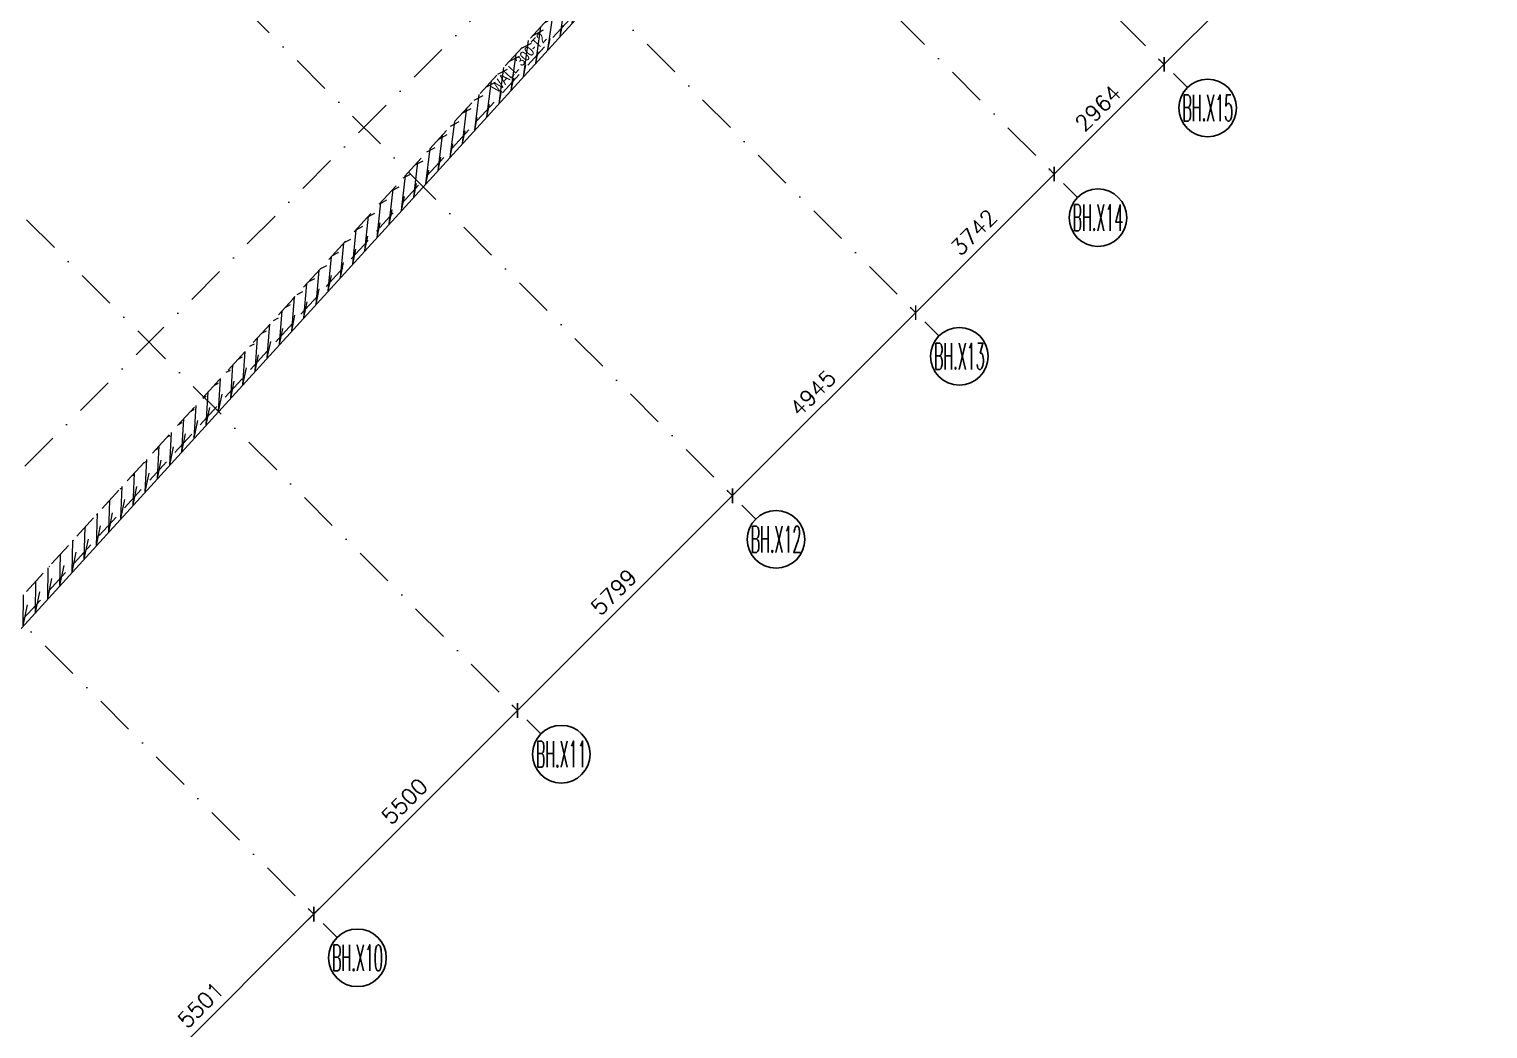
# Model space of a CAD drawing. Extents: x 660761725 to 1323371458, y 2734871439 to 5470067957.
# Drawn here: x 661340457 to 661368293, y 2735186192 to 2735205281 of the extents above; entities that cross this region are included whole.
import ezdxf
from ezdxf.enums import TextEntityAlignment as Align

# ---------------------------------------------------------------- set-up
doc = ezdxf.new("R2010")
doc.units = 0
for name, pattern in [('AXES', [1.95, 1.2, -0.25, 0.25, -0.25]), ('Hidden', [714.375, 476.25, -238.125]), ('sbp_axis_short', [10, 5, -2.5, 0, -2.5])]:
    doc.linetypes.add(name, pattern=pattern)
doc.layers.add('A-DETL', color=5, linetype='Continuous', lineweight=9, true_color=0x0000ff)
for name, color, linetype, lineweight in [('A-FLOR-PATT', 7, 'Continuous', 15), ('A-ROOF', 7, 'Continuous', 15), ('A-WALL-IDEN', 7, 'Continuous', 9), ('S-GRID', 7, 'Continuous', 9), ('S-GRID-IDEN', 7, 'Continuous', 13)]:
    doc.layers.add(name, color=color, linetype=linetype, lineweight=lineweight)
doc.layers.add('S-AXIS', color=20, linetype='AXES')
doc.layers.add('S-DIMO', color=100, linetype='Continuous')
doc.styles.add('Arial Narrow_1', font='ARIALN.TTF', dxfattribs={"height": 199.9999999999998})
doc.styles.add('ROMANS', font='romans.shx')
doc.styles.add('ROMANT', font='romant')
doc.dimstyles.new('S-DIMO-100', dxfattribs={"dimscale": 100, "dimtxt": 3, "dimasz": 2, "dimexe": 1.5, "dimexo": 1.5, "dimgap": 1.5, "dimtad": 1, "dimdec": 0, "dimzin": 12, "dimdsep": 46, "dimtxsty": 'ROMANS', "dimblk": 'ARCHTICK', "dimcen": 0.09, "dimdle": 1.5, "dimclrd": 8, "dimclre": 8, "dimclrt": 4, "dimadec": 0, "dimazin": 3, "dimtfac": 1, "dimtdec": 0, "dimtix": 1, "dimtmove": 1, "dimatfit": 3, "dimfxl": 1, "dimtolj": 1, "dimtzin": 0, "dimarcsym": 0})
pattern_1 = [(74.99999999999999, (0, 0), (-153.3407249233896, 41.08752341002518), [])]

# ---------------------------------------------------------------- blocks, each defined once
blk = doc.blocks.new('_ARCHTICK')
at = {"color": 0, "linetype": 'ByBlock', "const_width": 0.15}
blk.add_lwpolyline([(-0.5, -0.5), (0.5, 0.5)], dxfattribs=at)
blk = doc.blocks.new('*D105')
at = {"layer": 'S-DIMO', "color": 8, "lineweight": -2, "transparency": 16777216}
for p, q in [((662674754.0790224, 2734543603.283851), (662670653.1521118, 2734539502.166811)), ((662674641.9498223, 2734543503.280735), (662674541.9469882, 2734543603.278934)), ((662670753.1495123, 2734539614.301164), (662670653.1471945, 2734539714.298845))]:
    blk.add_line(p, q, dxfattribs=at)
at = {"layer": 'S-DIMO', "color": 8, "lineweight": -2, "transparency": 16777216, "xscale": 200, "yscale": 200, "zscale": 200}
for p, rotation in [((662674648.0154641, 2734543497.215375), 45.00132815847456), ((662670759.2156703, 2734539608.235287), 225.0013281584746)]:
    blk.add_blockref('_ARCHTICK', p, dxfattribs=dict(at, rotation=rotation))
at = {"layer": 'S-DIMO', "color": 4, "transparency": 16777216, "insert": (662672491.478615, 2734541764.852448), "char_height": 300, "width": 199.5440968434552, "attachment_point": 5, "rotation": 45.00132815847457, "style": 'ROMANS'}
blk.add_mtext('\\A1;5500', dxfattribs=at)
blk = doc.blocks.new('*D106')
at = {"layer": 'S-DIMO', "color": 8, "lineweight": -2, "transparency": 16777216}
for p, q in [((662670865.278712, 2734539714.304279), (662666763.37868, 2734535612.214072)), ((662670753.1495123, 2734539614.301164), (662670653.146678, 2734539714.299362)), ((662666863.2801453, 2734535724.444356), (662666763.3737628, 2734535824.346107))]:
    blk.add_line(p, q, dxfattribs=at)
at = {"layer": 'S-DIMO', "color": 8, "lineweight": -2, "transparency": 16777216, "xscale": 200, "yscale": 200, "zscale": 200}
for p, rotation in [((662670759.2151537, 2734539608.235803), 45.00132815847456), ((662666869.4422386, 2734535718.282548), 225.0013281584746)]:
    blk.add_blockref('_ARCHTICK', p, dxfattribs=dict(at, rotation=rotation))
at = {"layer": 'S-DIMO', "color": 4, "transparency": 16777216, "insert": (662668602.1917437, 2734537875.386292), "char_height": 300, "width": 199.5440968434552, "attachment_point": 5, "rotation": 45.00132815847457, "style": 'ROMANS'}
blk.add_mtext('\\A1;5501', dxfattribs=at)
blk = doc.blocks.new('*D123')
at = {"layer": 'S-DIMO', "color": 8, "lineweight": -2, "transparency": 16777216}
for p, q in [((662690999.6410098, 2734559848.83957), (662686880.7433155, 2734555729.943264)), ((662690887.5083007, 2734559748.840247), (662690787.5089755, 2734559848.839605)), ((662686980.7433349, 2734555842.075281), (662686880.7433512, 2734555942.075298))]:
    blk.add_line(p, q, dxfattribs=at)
at = {"layer": 'S-DIMO', "color": 8, "lineweight": -2, "transparency": 16777216, "xscale": 200, "yscale": 200, "zscale": 200}
for p, rotation in [((662690893.5749748, 2734559742.773571), 44.99999034024764), ((662686986.8093505, 2734555836.009264), 224.9999903402476)]:
    blk.add_blockref('_ARCHTICK', p, dxfattribs=dict(at, rotation=rotation))
at = {"layer": 'S-DIMO', "color": 4, "transparency": 16777216, "insert": (662688728.0601642, 2734558001.523488), "char_height": 300, "width": 199.5440968434552, "attachment_point": 5, "rotation": 44.999990340247656, "style": 'ROMANS'}
blk.add_mtext('\\A1;5525', dxfattribs=at)
blk = doc.blocks.new('*D124')
at = {"layer": 'S-DIMO', "color": 8, "lineweight": -2, "transparency": 16777216}
for p, q in [((662687092.8757389, 2734555942.074909), (662684784.9072917, 2734553634.107241)), ((662686980.7433349, 2734555842.075281), (662686880.7437046, 2734555942.074945)), ((662684885.3474623, 2734553745.799106), (662684784.9073274, 2734553846.239275))]:
    blk.add_line(p, q, dxfattribs=at)
at = {"layer": 'S-DIMO', "color": 8, "lineweight": -2, "transparency": 16777216, "xscale": 200, "yscale": 200, "zscale": 200}
for p, rotation in [((662686986.8097038, 2734555836.00891), 44.99999034024764), ((662684890.9733267, 2734553740.17324), 224.9999903402476)]:
    blk.add_blockref('_ARCHTICK', p, dxfattribs=dict(at, rotation=rotation))
at = {"layer": 'S-DIMO', "color": 4, "transparency": 16777216, "insert": (662685726.7595167, 2734555000.223145), "char_height": 300, "width": 199.5440968434552, "attachment_point": 5, "rotation": 44.999990340247656, "style": 'ROMANS'}
blk.add_mtext('\\A1;2964', dxfattribs=at)
blk = doc.blocks.new('*D125')
at = {"layer": 'S-DIMO', "color": 8, "lineweight": -2, "transparency": 16777216}
for p, q in [((662684997.0398092, 2734553846.238792), (662682139.2364061, 2734550988.436352)), ((662684885.3474623, 2734553745.799106), (662684784.9077749, 2734553846.238827)), ((662682239.2364242, 2734551100.56837), (662682139.2364419, 2734551200.568387))]:
    blk.add_line(p, q, dxfattribs=at)
at = {"layer": 'S-DIMO', "color": 8, "lineweight": -2, "transparency": 16777216, "xscale": 200, "yscale": 200, "zscale": 200}
for p, rotation in [((662684890.9737742, 2734553740.172792), 44.99999034024764), ((662682245.3024411, 2734551094.502351), 224.9999903402476)]:
    blk.add_blockref('_ARCHTICK', p, dxfattribs=dict(at, rotation=rotation))
at = {"layer": 'S-DIMO', "color": 4, "transparency": 16777216, "insert": (662683356.0061091, 2734552629.469642), "char_height": 300, "width": 199.5440968434552, "attachment_point": 5, "rotation": 44.999990340247656, "style": 'ROMANS'}
blk.add_mtext('\\A1;3742', dxfattribs=at)
blk = doc.blocks.new('*D126')
at = {"layer": 'S-DIMO', "color": 8, "lineweight": -2, "transparency": 16777216}
for p, q in [((662682351.3690652, 2734551200.567761), (662678642.5908796, 2734547491.790826)), ((662682239.2364242, 2734551100.56837), (662682139.2370309, 2734551200.567798)), ((662678742.590898, 2734547603.922844), (662678642.5909153, 2734547703.922861))]:
    blk.add_line(p, q, dxfattribs=at)
at = {"layer": 'S-DIMO', "color": 8, "lineweight": -2, "transparency": 16777216, "xscale": 200, "yscale": 200, "zscale": 200}
for p, rotation in [((662682245.3030301, 2734551094.501762), 44.99999034024764), ((662678748.6569146, 2734547597.856826), 224.9999903402476)]:
    blk.add_blockref('_ARCHTICK', p, dxfattribs=dict(at, rotation=rotation))
at = {"layer": 'S-DIMO', "color": 4, "transparency": 16777216, "insert": (662680284.8479737, 2734549558.311364), "char_height": 300, "width": 199.5440968434552, "attachment_point": 5, "rotation": 44.999990340247656, "style": 'ROMANS'}
blk.add_mtext('\\A1;4945', dxfattribs=at)
blk = doc.blocks.new('*D127')
at = {"layer": 'S-DIMO', "color": 8, "lineweight": -2, "transparency": 16777216}
for p, q in [((662678854.723641, 2734547703.922133), (662674542.0217499, 2734543391.221697)), ((662678742.590898, 2734547603.922844), (662678642.5916067, 2734547703.92217)), ((662674642.6979969, 2734543502.677485), (662674542.0217856, 2734543603.353731))]:
    blk.add_line(p, q, dxfattribs=at)
at = {"layer": 'S-DIMO', "color": 8, "lineweight": -2, "transparency": 16777216, "xscale": 200, "yscale": 200, "zscale": 200}
for p, rotation in [((662678748.657606, 2734547597.856134), 44.99999034024764), ((662674648.0877849, 2734543497.287696), 224.9999903402476)]:
    blk.add_blockref('_ARCHTICK', p, dxfattribs=dict(at, rotation=rotation))
at = {"layer": 'S-DIMO', "color": 4, "transparency": 16777216, "insert": (662676486.2406967, 2734545759.703985), "char_height": 300, "width": 199.5440968434552, "attachment_point": 5, "rotation": 44.999990340247656, "style": 'ROMANS'}
blk.add_mtext('\\A1;5799', dxfattribs=at)
blk = doc.blocks.new('*U1142')
at = {"layer": 'S-AXIS', "color": 3, "linetype": 'Continuous'}
blk.add_circle((0, 5.5), 5.5, dxfattribs=at)
at = {"layer": 'S-AXIS', "color": 3, "linetype": 'Continuous', "ltscale": 0.5, "style": 'ROMANT', "width": 0.4, "flags": 8}
blk.add_attdef('A', text='', height=5, dxfattribs=at).set_placement((0, 5.5), align=Align.MIDDLE_CENTER)
blk = doc.blocks.new('I am… Atomic.')
at = {"layer": 'A-FLOR-PATT', "transparency": 33554600}
h = blk.add_hatch(dxfattribs=at)
h.set_pattern_fill('ANSI31', color=8, scale=50, angle=30, style=0)
h.set_pattern_definition(pattern_1)
edge = h.paths.add_edge_path()
edge.add_line((662389967.6433319, 2734579123.010657), (662390007.8012236, 2734579503.468677))
edge.add_line((662342114.705975, 2734544592.546931), (662390007.8012234, 2734579503.468677))
edge.add_line((662363195.8073889, 2734559608.047176), (662389967.7690635, 2734579123.040917))
edge.add_line((662362417.6524743, 2734559040.823584), (662363719.8899552, 2734559990.06879))
edge.add_line((662346720.4841449, 2734547598.623516), (662362783.6519626, 2734559307.613063))
edge.add_line((662345821.5310795, 2734546943.346041), (662347578.010761, 2734548223.703842))
edge.add_line((662342292.6126368, 2734544370.997322), (662346307.4227723, 2734547297.529027))
edge.add_line((662325865.2845687, 2734528370.671522), (662342114.6925843, 2734544592.5523))
edge.add_line((662340490.7204528, 2734542572.157625), (662342149.9785906, 2734544228.604904))
edge.add_line((662339422.0417168, 2734541505.28928), (662341320.3495216, 2734543400.381265))
edge.add_line((662336597.6306283, 2734538685.662872), (662340136.8031961, 2734542218.839921))
edge.add_line((662332705.8949801, 2734534800.520002), (662336243.7133716, 2734538332.345168))
edge.add_line((662332253.0745114, 2734534348.466631), (662332782.9359009, 2734534877.430412))
edge.add_line((662326312.3910785, 2734528417.846987), (662332351.9776915, 2734534447.202265))
edge.add_line((662325865.2845687, 2734528370.671522), (662326312.3910785, 2734528417.846987))
h = blk.add_hatch(dxfattribs=at)
h.set_pattern_fill('ANSI31', color=8, scale=50, angle=30, style=0)
h.set_pattern_definition(pattern_1)
edge = h.paths.add_edge_path()
edge.add_line((662389967.6433319, 2734579123.010657), (662390007.8012236, 2734579503.468677))
edge.add_line((662390178.8400514, 2734578972.951882), (662393574.2351673, 2734576558.543434))
edge.add_line((662390389.9110394, 2734578822.862847), (662389967.7690635, 2734579123.040917))
edge.add_line((662401600.1085552, 2734571260.373601), (662390007.8012234, 2734579503.468677))
edge.add_line((662401045.2346829, 2734570742.112331), (662400996.5411683, 2734571280.666277))
edge.add_line((662400996.5411683, 2734571280.666277), (662391834.41239, 2734577795.702194))
edge.add_line((662401631.7932035, 2734570909.939), (662401600.1085552, 2734571260.373601))
edge.add_line((662398386.0115408, 2734568087.393885), (662401045.2346829, 2734570742.112331))
edge.add_line((662378065.801715, 2734545768.423274), (662383150.2610395, 2734551353.010825))
edge.add_line((662383150.2610395, 2734551353.010825), (662388234.7203641, 2734556937.598375))
edge.add_line((662388234.7203641, 2734556937.598375), (662393319.1796887, 2734562522.185926))
edge.add_line((662393319.1796887, 2734562522.185926), (662398403.6390133, 2734568106.773477))
edge.add_line((662377177.0145457, 2734544792.211362), (662378389.7704264, 2734546124.258873))
edge.add_line((662345219.5168241, 2734509691.243385), (662350637.7770958, 2734515642.46591))
edge.add_line((662350637.7770958, 2734515642.46591), (662356056.0373675, 2734521593.688435))
edge.add_line((662356056.0373675, 2734521593.688435), (662361474.2976393, 2734527544.91096))
edge.add_line((662361474.2976393, 2734527544.91096), (662366892.5579109, 2734533496.133485))
edge.add_line((662366892.5579109, 2734533496.133485), (662372310.8181826, 2734539447.35601))
edge.add_line((662372310.8181826, 2734539447.35601), (662377729.0784543, 2734545398.578536))
edge.add_line((662345267.5598451, 2734509156.384884), (662400082.3408674, 2734569362.972085))
edge.add_line((662401418.6805061, 2734570690.601139), (662400941.3227103, 2734570214.051982))
edge.add_line((662400082.3408674, 2734569362.972085), (662401631.7932035, 2734570909.939))
h = blk.add_hatch(dxfattribs=at)
h.set_pattern_fill('ANSI31', color=8, scale=50, angle=30, style=0)
h.set_pattern_definition(pattern_1)
edge = h.paths.add_edge_path()
edge.add_line((662345468.2720397, 2734510142.524049), (662345661.1307589, 2734509588.669044))
edge.add_line((662345219.5168241, 2734509691.243385), (662350637.7770958, 2734515642.46591))
edge.add_line((662350637.7770958, 2734515642.46591), (662356056.0373675, 2734521593.688435))
edge.add_line((662356056.0373675, 2734521593.688435), (662361474.2976393, 2734527544.91096))
edge.add_line((662361474.2976393, 2734527544.91096), (662366892.5579109, 2734533496.133485))
edge.add_line((662366892.5579109, 2734533496.133485), (662372310.8181826, 2734539447.35601))
edge.add_line((662372310.8181826, 2734539447.35601), (662377729.0784543, 2734545398.578536))
edge.add_line((662345267.5598451, 2734509156.384884), (662400082.3408674, 2734569362.972085))
at = {"layer": 'A-DETL', "color": 8, "linetype": 'Hidden', "lineweight": 9}
blk.add_line((662399013.4511831, 2734568320.204953), (662345232.817815, 2734509249.488402), dxfattribs=at)
at = {"layer": 'A-DETL', "color": 8, "linetype": 'Hidden', "lineweight": 9, "flags": 128}
blk.add_lwpolyline([(662378065.801715, 2734545768.423274), (662383150.2610395, 2734551353.010825), (662388234.7203641, 2734556937.598375), (662393319.1796887, 2734562522.185926), (662398403.6390133, 2734568106.773477)], dxfattribs=at)
at = {"layer": 'A-ROOF', "color": 8, "lineweight": 13}
blk.add_line((662345267.5598451, 2734509156.384884), (662400082.3408674, 2734569362.972085), dxfattribs=at)
at = {"layer": 'A-WALL-IDEN', "color": 8, "insert": (662386908.9585571, 2734555410.929835), "char_height": 199.9999999999998, "width": 1771.729374999998, "attachment_point": 1, "rotation": 47.68386439457864, "style": 'Arial Narrow_1'}
blk.add_mtext('WALL 300-T2', dxfattribs=at)
blk = doc.blocks.new('I am… All Range.')
at = {"layer": 'S-GRID', "color": 8, "linetype": 'sbp_axis_short', "lineweight": 13, "ltscale": 150}
for p, q in [((662664888.7277402, 2734577934.090839), (662687431.1831487, 2734555391.635431)), ((662627061.1529542, 2734509978.252891), (662693164.7237693, 2734576081.823706)), ((662662792.38458, 2734575837.747679), (662685335.3221155, 2734553295.930852)), ((662660147.2208296, 2734573192.583929), (662682689.8586049, 2734550649.946153)), ((662656650.5753036, 2734569695.938403), (662679193.2130787, 2734547153.300627)), ((662652549.4973798, 2734565594.860479), (662675093.4908426, 2734543051.956323)), ((662648660.6112016, 2734561705.974301), (662671204.6017749, 2734539163.067255))]:
    blk.add_line(p, q, dxfattribs=at)
at = {"layer": 'S-GRID-IDEN', "color": 9}
ref = blk.add_blockref('*U1142', (662687820.0997369, 2734554452.73456), dxfattribs=dict(at, xscale=100.0000000000075, yscale=100, zscale=100.0000000000028, rotation=359.9999999381469))
ref.add_attrib('A', 'BH.X15', dxfattribs={"layer": 'S-AXIS', "color": 3, "linetype": 'Continuous', "ltscale": 0.5, "height": 499.9999999999999, "rotation": 359.9999999381469, "style": 'ROMANT', "width": 0.4000000000000299}).set_placement((662687820.0997375, 2734555002.73456), align=Align.MIDDLE_CENTER)
ref = blk.add_blockref('*U1142', (662685724.2387037, 2734552357.029982), dxfattribs=dict(at, xscale=100.0000000000075, yscale=100, zscale=100.0000000000028, rotation=359.9999999381469))
ref.add_attrib('A', 'BH.X14', dxfattribs={"layer": 'S-AXIS', "color": 3, "linetype": 'Continuous', "ltscale": 0.5, "height": 499.9999999999999, "rotation": 359.9999999381469, "style": 'ROMANT', "width": 0.4000000000000299}).set_placement((662685724.2387043, 2734552907.029981), align=Align.MIDDLE_CENTER)
ref = blk.add_blockref('*U1142', (662683078.7751931, 2734549711.045283), dxfattribs=dict(at, xscale=100.0000000000075, yscale=100, zscale=100.0000000000028, rotation=359.9999999381469))
ref.add_attrib('A', 'BH.X13', dxfattribs={"layer": 'S-AXIS', "color": 3, "linetype": 'Continuous', "ltscale": 0.5, "height": 499.9999999999999, "rotation": 359.9999999381469, "style": 'ROMANT', "width": 0.4000000000000299}).set_placement((662683078.7751937, 2734550261.045282), align=Align.MIDDLE_CENTER)
ref = blk.add_blockref('*U1142', (662679582.1296669, 2734546214.399756), dxfattribs=dict(at, xscale=100.0000000000075, yscale=100, zscale=100.0000000000028, rotation=359.9999999381469))
ref.add_attrib('A', 'BH.X12', dxfattribs={"layer": 'S-AXIS', "color": 3, "linetype": 'Continuous', "ltscale": 0.5, "height": 499.9999999999999, "rotation": 359.9999999381469, "style": 'ROMANT', "width": 0.4000000000000299}).set_placement((662679582.1296675, 2734546764.399756), align=Align.MIDDLE_CENTER)
ref = blk.add_blockref('*U1142', (662675482.4074033, 2734542113.055425), dxfattribs=dict(at, xscale=100.0000000000075, yscale=100, zscale=100.0000000000028, rotation=359.9999999381469))
ref.add_attrib('A', 'BH.X11', dxfattribs={"layer": 'S-AXIS', "color": 3, "linetype": 'Continuous', "ltscale": 0.5, "height": 499.9999999999999, "rotation": 359.9999999381469, "style": 'ROMANT', "width": 0.4000000000000299}).set_placement((662675482.407404, 2734542663.055425), align=Align.MIDDLE_CENTER)
ref = blk.add_blockref('*U1142', (662671593.5183631, 2734538224.166385), dxfattribs=dict(at, xscale=100.0000000000075, yscale=100, zscale=100.0000000000028, rotation=359.9999999381469))
ref.add_attrib('A', 'BH.X10', dxfattribs={"layer": 'S-AXIS', "color": 3, "linetype": 'Continuous', "ltscale": 0.5, "height": 499.9999999999999, "rotation": 359.9999999381469, "style": 'ROMANT', "width": 0.4000000000000299}).set_placement((662671593.5183637, 2734538774.166384), align=Align.MIDDLE_CENTER)
at = {"layer": 'S-DIMO', "color": 3}
for base, p1, p2, angle, picture, middle in [((662686986.8093505, 2734555836.009264), (662690993.5743002, 2734559642.774212), (662687086.809334, 2734555736.009246), 44.99999034024766, '*D123', (662688728.0601642, 2734558001.523488)), ((662684890.9733267, 2734553740.17324), (662687086.809334, 2734555736.009246), (662684991.4134618, 2734553639.733071), 44.99999034024766, '*D124', (662685726.7595167, 2734555000.223145)), ((662682245.3024411, 2734551094.502351), (662684991.4134618, 2734553639.733071), (662682345.3024235, 2734550994.502335), 44.99999034024766, '*D125', (662683356.0061091, 2734552629.469642)), ((662678748.6569146, 2734547597.856826), (662682345.3024235, 2734550994.502335), (662678848.6568973, 2734547497.856809), 44.99999034024766, '*D126', (662680284.8479737, 2734549558.311364)), ((662674648.0877849, 2734543497.287696), (662678848.6568973, 2734547497.856809), (662674748.7639962, 2734543396.611451), 44.99999034024766, '*D127', (662676486.2406967, 2734545759.703985)), ((662670759.2156703, 2734539608.235287), (662674748.018298, 2734543397.217177), (662670859.2179883, 2734539508.237605), 45.00132815847456, '*D105', (662672491.478615, 2734541764.852448)), ((662666869.4422386, 2734535718.282548), (662670859.2179883, 2734539508.237605), (662666969.3486209, 2734535618.380797), 45.00132815847456, '*D106', (662668602.1917437, 2734537875.386292))]:
    dim = blk.add_linear_dim(base=base, p1=p1, p2=p2, angle=angle, dimstyle='S-DIMO-100', dxfattribs=at)
    dim.commit()
    dim.dimension.update_dxf_attribs({"geometry": picture, "text_midpoint": middle})

msp = doc.modelspace()

# ---------------------------------------------------------------- block references
at = {"layer": 'S-AXIS'}
for name, p in [('I am… All Range.', (-1324871.764261603, 648773.0851540565)), ('I am… Atomic.', (-1037661.144730687, 648773.0851540565))]:
    msp.add_blockref(name, p, dxfattribs=at)

doc.saveas('drawing.dxf')
